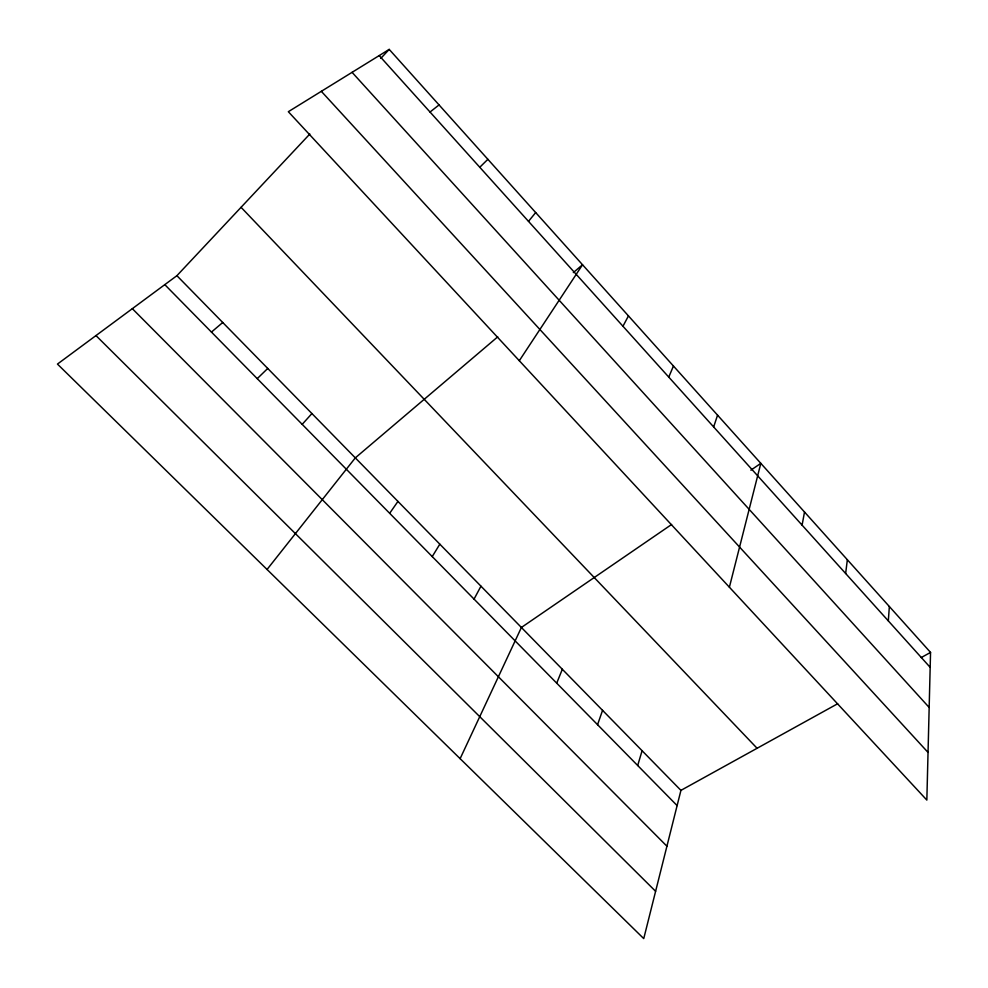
<?xml version="1.0" encoding="UTF-8"?>
<svg xmlns="http://www.w3.org/2000/svg" width="988" height="988" viewBox="0 0 988 988"><rect width="100%" height="100%" fill="white"/><g stroke="black" fill="none" stroke-linecap="round" stroke-linejoin="round"><path stroke-width="1.48" d="M930.548 652.413L926.843 800.082L288.335 111.706L389.21 49.4L930.548 652.413L921.224 657.563M888.323 620.884L889.348 606.521M845.642 573.485L847.346 559.739M802.095 525.134L804.516 512.019M837.663 703.74L680.93 790.375L643.744 938.6L57.452 364.078L176.901 275.689L309.837 134.01M729.391 587.218L760.822 463.347L750.855 470.177M637.692 765.502L642.089 750.707M713.657 426.952L717.56 415.158M597.567 724.698L602.557 710.347M556.713 683.165L562.333 669.271M668.765 377.107L673.446 366.017M460.124 758.673L521.405 627.466L671.605 524.492M622.959 326.25L628.454 315.888M474.055 599.099L480.958 586.18M432.238 556.59L439.821 544.166M519.305 360.719L582.537 264.747L573.312 272.602M389.667 513.303L397.942 501.398M267.056 569.471L355.31 457.876L497.742 336.822M528.494 221.361L535.694 212.568M302.192 424.346L311.912 413.564M380.788 58.378L389.21 49.4M479.773 167.268L487.874 159.303M257.251 378.639L267.736 368.438M211.457 332.079L222.732 322.496M430.015 112.027L439.055 104.926M95.972 335.574L655.612 891.3M132.33 308.664L666.925 846.21M164.798 284.643L677.113 805.591M176.901 275.689L680.93 790.375M241.06 207.307L757.092 748.274M321.335 91.328L928.041 752.424M352.074 72.334L929.165 707.457M379.194 55.587L930.165 667.345"/></g></svg>
